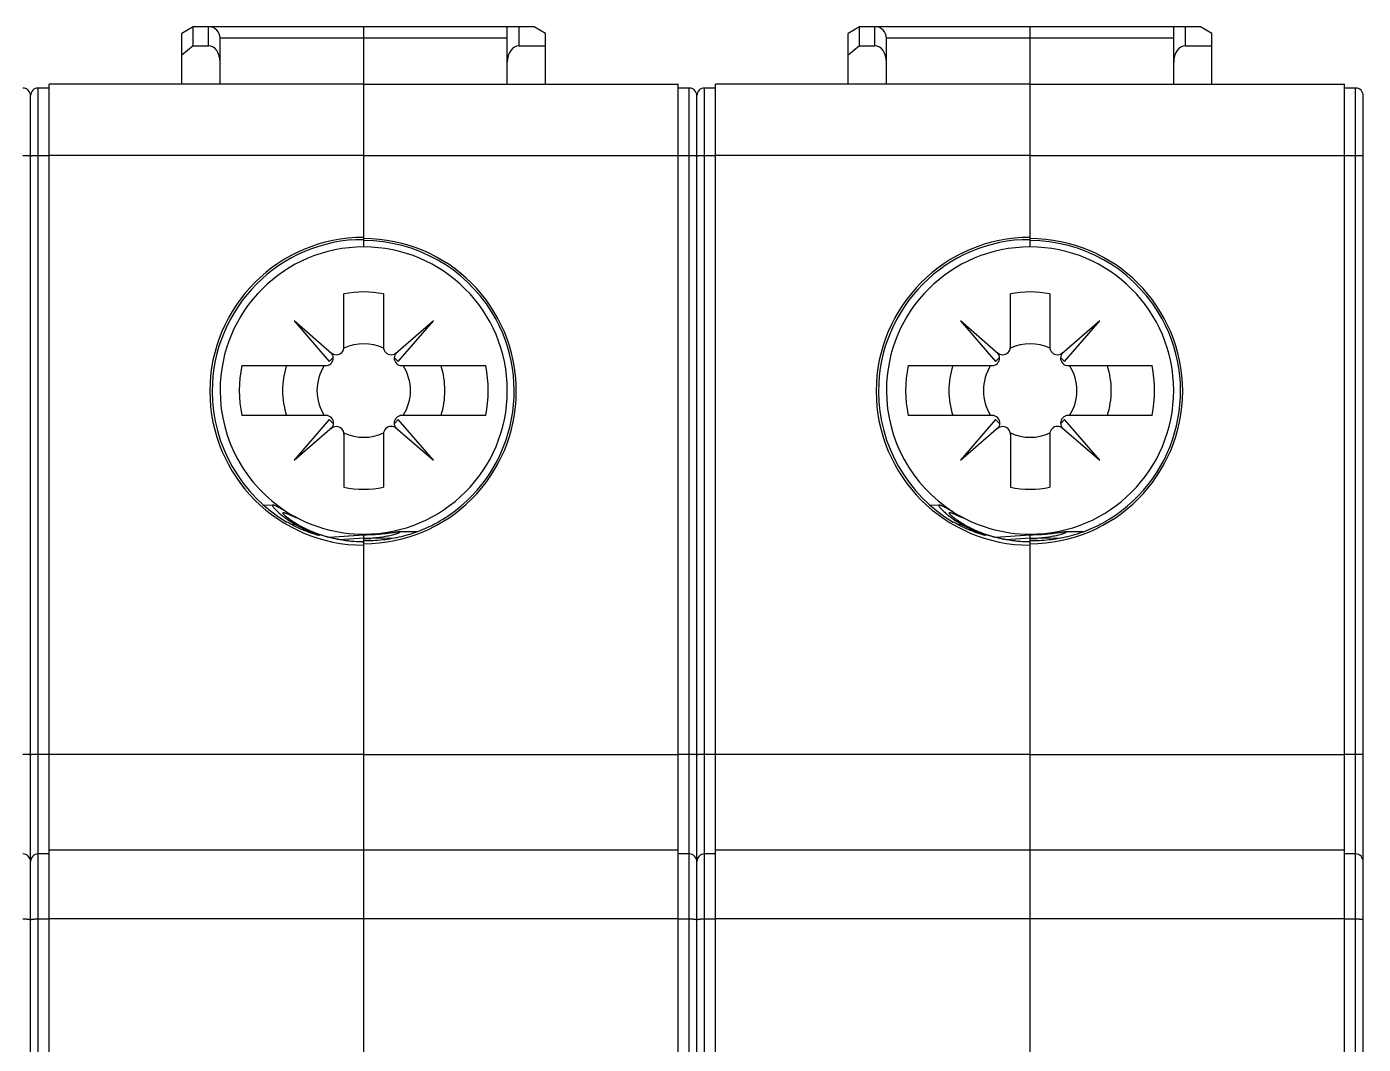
# Model space of a CAD drawing. Header units: millimetres. Extents: x 23.4 to 93.2, y 277.4 to 365.4.
# Drawn here: x 58.13 to 93.03, y 338.86 to 365.43 of the extents above; entities that cross this region are included whole.
import ezdxf

# ---------------------------------------------------------------- set-up
doc = ezdxf.new("R2010")
doc.units = ezdxf.units.MM
doc.header["$MEASUREMENT"] = 0
doc.layers.get('0').update_dxf_attribs({"lineweight": 0})
for name, color, linetype, lineweight in [('03_AXES', 7, 'Continuous', 0), ('08_DRAFTS', 7, 'Continuous', 0), ('09_ROUNDS', 7, 'Continuous', 0), ('10_CHAMFER', 7, 'Continuous', 0)]:
    doc.layers.add(name, color=color, linetype=linetype, lineweight=lineweight)

msp = doc.modelspace()

# ---------------------------------------------------------------- linework, layer by layer
at = {"color": 7, "lineweight": 25}
for p, q in [((58.43, 327.883), (58.43, 363.828)), ((58.72, 363.828), (58.43, 363.828)), ((58.72, 327.167), (58.72, 363.928)), ((66.93, 363.928), (58.72, 363.928)), ((75.83, 327.883), (75.83, 363.828)), ((76.12, 363.828), (75.83, 363.828)), ((76.12, 327.167), (76.12, 363.928)), ((84.33, 363.928), (76.12, 363.928)), ((58.23, 322.515), (58.23, 363.628)), ((75.63, 322.515), (75.63, 363.628)), ((58.72, 362.06), (58.43, 362.06)), ((66.93, 362.067), (58.72, 362.067)), ((76.12, 362.06), (75.83, 362.06)), ((84.33, 362.067), (76.12, 362.067)), ((66.1, 356.89), (65.11, 357.749)), ((65.11, 357.749), (66.029, 356.688)), ((68.751, 357.749), (67.759, 356.889)), ((67.832, 356.688), (68.751, 357.749)), ((83.5, 356.89), (82.51, 357.749)), ((82.51, 357.749), (83.429, 356.688)), ((86.151, 357.749), (85.159, 356.889)), ((85.232, 356.688), (86.151, 357.749)), ((66.029, 356.688), (66.134, 356.793)), ((67.726, 356.794), (67.832, 356.688)), ((83.429, 356.688), (83.534, 356.793)), ((85.126, 356.794), (85.232, 356.688)), ((66.029, 355.168), (65.11, 354.107)), ((65.11, 354.107), (66.116, 354.979)), ((66.141, 355.055), (66.029, 355.168)), ((67.832, 355.168), (67.726, 355.062)), ((67.759, 354.967), (68.751, 354.107)), ((68.751, 354.107), (67.832, 355.168)), ((83.429, 355.168), (82.51, 354.107)), ((82.51, 354.107), (83.516, 354.979)), ((83.541, 355.055), (83.429, 355.168)), ((85.232, 355.168), (85.126, 355.062)), ((85.159, 354.967), (86.151, 354.107)), ((86.151, 354.107), (85.232, 355.168)), ((58.72, 346.424), (58.43, 346.424)), ((66.93, 346.428), (58.72, 346.428)), ((76.12, 346.424), (75.83, 346.424)), ((84.33, 346.428), (76.12, 346.428)), ((58.72, 343.828), (58.43, 343.828)), ((66.93, 343.928), (58.72, 343.928)), ((76.12, 343.828), (75.83, 343.828)), ((84.33, 343.928), (76.12, 343.928)), ((58.72, 342.124), (58.43, 342.124)), ((66.93, 342.135), (58.72, 342.135)), ((76.12, 342.124), (75.83, 342.124)), ((84.33, 342.135), (76.12, 342.135))]:
    msp.add_line(p, q, dxfattribs=at)
for points in [[(58.43, 363.828), (58.32, 363.828), (58.23, 363.738), (58.23, 363.628)], [(75.83, 363.828), (75.72, 363.828), (75.63, 363.738), (75.63, 363.628)], [(67.445, 358.451), (67.106, 358.52), (66.755, 358.52), (66.415, 358.451)], [(84.845, 358.451), (84.506, 358.52), (84.155, 358.52), (83.815, 358.451)], [(67.963, 355.278), (68.213, 355.675), (68.213, 356.18), (67.963, 356.578)], [(68.948, 355.278), (69.084, 355.7), (69.084, 356.155), (68.948, 356.578)], [(85.363, 355.278), (85.613, 355.675), (85.613, 356.18), (85.363, 356.578)], [(86.348, 355.278), (86.484, 355.7), (86.484, 356.155), (86.348, 356.578)], [(65.71, 355.928), (65.71, 355.698), (65.776, 355.472), (65.898, 355.278)], [(83.11, 355.928), (83.11, 355.698), (83.176, 355.472), (83.298, 355.278)], [(66.415, 353.405), (66.755, 353.335), (67.106, 353.335), (67.445, 353.405)], [(83.815, 353.405), (84.155, 353.335), (84.506, 353.335), (84.845, 353.405)], [(58.43, 343.828), (58.32, 343.828), (58.23, 343.738), (58.23, 343.628)], [(75.83, 343.828), (75.72, 343.828), (75.63, 343.738), (75.63, 343.628)]]:
    msp.add_open_spline(points, degree=3, dxfattribs=at)
for points, knots in [([(58.43, 362.06), (58.417, 362.06), (58.404, 362.06), (58.391, 362.06), (58.379, 362.06), (58.366, 362.06), (58.354, 362.059), (58.342, 362.059), (58.331, 362.059), (58.319, 362.058), (58.309, 362.057), (58.299, 362.057), (58.289, 362.056), (58.281, 362.056), (58.272, 362.055), (58.264, 362.054), (58.258, 362.053), (58.252, 362.053), (58.246, 362.052), (58.244, 362.051), (58.241, 362.051), (58.239, 362.05), (58.237, 362.05), (58.236, 362.05), (58.234, 362.049), (58.233, 362.049), (58.232, 362.048), (58.231, 362.048), (58.231, 362.047), (58.23, 362.047), (58.23, 362.046)], [0, 0, 0, 0, 1, 1, 1, 2, 2, 2, 3, 3, 3, 4, 4, 4, 5, 5, 5, 6, 6, 6, 7, 7, 7, 8, 8, 8, 9, 9, 9, 10, 10, 10, 10]), ([(75.83, 362.06), (75.817, 362.06), (75.804, 362.06), (75.791, 362.06), (75.779, 362.06), (75.766, 362.06), (75.754, 362.059), (75.742, 362.059), (75.731, 362.059), (75.719, 362.058), (75.709, 362.057), (75.699, 362.057), (75.689, 362.056), (75.681, 362.056), (75.672, 362.055), (75.664, 362.054), (75.658, 362.053), (75.652, 362.053), (75.646, 362.052), (75.644, 362.051), (75.641, 362.051), (75.639, 362.05), (75.637, 362.05), (75.636, 362.05), (75.634, 362.049), (75.633, 362.049), (75.632, 362.048), (75.631, 362.048), (75.631, 362.047), (75.63, 362.047), (75.63, 362.046)], [0, 0, 0, 0, 1, 1, 1, 2, 2, 2, 3, 3, 3, 4, 4, 4, 5, 5, 5, 6, 6, 6, 7, 7, 7, 8, 8, 8, 9, 9, 9, 10, 10, 10, 10]), ([(65.935, 356.578), (66.045, 356.578), (66.135, 356.667), (66.135, 356.778), (66.135, 356.831), (66.113, 356.883), (66.075, 356.92)], [0, 0, 0, 0, 1, 1, 1, 2, 2, 2, 2]), ([(67.785, 356.921), (67.707, 356.843), (67.705, 356.717), (67.783, 356.638), (67.82, 356.599), (67.872, 356.578), (67.925, 356.578)], [0, 0, 0, 0, 1, 1, 1, 2, 2, 2, 2]), ([(83.335, 356.578), (83.445, 356.578), (83.535, 356.667), (83.535, 356.778), (83.535, 356.831), (83.513, 356.883), (83.475, 356.92)], [0, 0, 0, 0, 1, 1, 1, 2, 2, 2, 2]), ([(85.185, 356.921), (85.107, 356.843), (85.105, 356.717), (85.183, 356.638), (85.22, 356.599), (85.272, 356.578), (85.325, 356.578)], [0, 0, 0, 0, 1, 1, 1, 2, 2, 2, 2]), ([(66.079, 354.932), (66.16, 355.007), (66.164, 355.134), (66.088, 355.214), (66.051, 355.255), (65.998, 355.278), (65.942, 355.278)], [0, 0, 0, 0, 1, 1, 1, 2, 2, 2, 2]), ([(67.925, 355.278), (67.815, 355.278), (67.725, 355.188), (67.725, 355.078), (67.725, 355.024), (67.747, 354.973), (67.785, 354.935)], [0, 0, 0, 0, 1, 1, 1, 2, 2, 2, 2]), ([(83.479, 354.932), (83.56, 355.007), (83.564, 355.134), (83.488, 355.214), (83.451, 355.255), (83.398, 355.278), (83.342, 355.278)], [0, 0, 0, 0, 1, 1, 1, 2, 2, 2, 2]), ([(85.325, 355.278), (85.215, 355.278), (85.125, 355.188), (85.125, 355.078), (85.125, 355.024), (85.147, 354.973), (85.185, 354.935)], [0, 0, 0, 0, 1, 1, 1, 2, 2, 2, 2]), ([(58.43, 346.424), (58.417, 346.424), (58.404, 346.424), (58.391, 346.424), (58.379, 346.424), (58.366, 346.424), (58.354, 346.424), (58.342, 346.424), (58.331, 346.423), (58.319, 346.423), (58.309, 346.423), (58.299, 346.423), (58.289, 346.422), (58.285, 346.422), (58.28, 346.422), (58.276, 346.422), (58.272, 346.422), (58.268, 346.421), (58.264, 346.421), (58.261, 346.421), (58.257, 346.421), (58.254, 346.421), (58.251, 346.42), (58.248, 346.42), (58.246, 346.42), (58.244, 346.42), (58.241, 346.42), (58.239, 346.419), (58.237, 346.419), (58.236, 346.419), (58.234, 346.419), (58.233, 346.419), (58.233, 346.418), (58.231, 346.418), (58.231, 346.418), (58.23, 346.418), (58.23, 346.417)], [0, 0, 0, 0, 1, 1, 1, 2, 2, 2, 3, 3, 3, 4, 4, 4, 5, 5, 5, 6, 6, 6, 7, 7, 7, 8, 8, 8, 9, 9, 9, 10, 10, 10, 11, 11, 11, 12, 12, 12, 12]), ([(75.83, 346.424), (75.817, 346.424), (75.804, 346.424), (75.791, 346.424), (75.779, 346.424), (75.766, 346.424), (75.754, 346.424), (75.742, 346.424), (75.731, 346.423), (75.719, 346.423), (75.709, 346.423), (75.699, 346.423), (75.689, 346.422), (75.685, 346.422), (75.68, 346.422), (75.676, 346.422), (75.672, 346.422), (75.668, 346.421), (75.664, 346.421), (75.661, 346.421), (75.657, 346.421), (75.654, 346.421), (75.651, 346.42), (75.648, 346.42), (75.646, 346.42), (75.644, 346.42), (75.641, 346.42), (75.639, 346.419), (75.637, 346.419), (75.636, 346.419), (75.634, 346.419), (75.633, 346.419), (75.633, 346.418), (75.631, 346.418), (75.631, 346.418), (75.63, 346.418), (75.63, 346.417)], [0, 0, 0, 0, 1, 1, 1, 2, 2, 2, 3, 3, 3, 4, 4, 4, 5, 5, 5, 6, 6, 6, 7, 7, 7, 8, 8, 8, 9, 9, 9, 10, 10, 10, 11, 11, 11, 12, 12, 12, 12]), ([(58.43, 342.124), (58.405, 342.124), (58.379, 342.124), (58.354, 342.123), (58.342, 342.122), (58.331, 342.122), (58.319, 342.121), (58.309, 342.12), (58.299, 342.119), (58.289, 342.118), (58.281, 342.118), (58.272, 342.117), (58.264, 342.115), (58.258, 342.114), (58.252, 342.113), (58.246, 342.112), (58.243, 342.111), (58.241, 342.111), (58.239, 342.11), (58.237, 342.109), (58.236, 342.109), (58.234, 342.108), (58.233, 342.107), (58.232, 342.107), (58.231, 342.106), (58.231, 342.105), (58.23, 342.105), (58.23, 342.104)], [0, 0, 0, 0, 1, 1, 1, 2, 2, 2, 3, 3, 3, 4, 4, 4, 5, 5, 5, 6, 6, 6, 7, 7, 7, 8, 8, 8, 9, 9, 9, 9]), ([(75.83, 342.124), (75.805, 342.124), (75.779, 342.124), (75.754, 342.123), (75.742, 342.122), (75.731, 342.122), (75.719, 342.121), (75.709, 342.12), (75.699, 342.119), (75.689, 342.118), (75.681, 342.118), (75.672, 342.117), (75.664, 342.115), (75.658, 342.114), (75.652, 342.113), (75.646, 342.112), (75.643, 342.111), (75.641, 342.111), (75.639, 342.11), (75.637, 342.109), (75.636, 342.109), (75.634, 342.108), (75.633, 342.107), (75.632, 342.107), (75.631, 342.106), (75.631, 342.105), (75.63, 342.105), (75.63, 342.104)], [0, 0, 0, 0, 1, 1, 1, 2, 2, 2, 3, 3, 3, 4, 4, 4, 5, 5, 5, 6, 6, 6, 7, 7, 7, 8, 8, 8, 9, 9, 9, 9])]:
    msp.add_open_spline(points, degree=3, knots=knots, dxfattribs=at)
at = {"layer": '03_AXES', "color": 7, "lineweight": 25}
for p, q in [((66.93, 359.678), (66.93, 365.428)), ((71.38, 365.428), (66.93, 365.428)), ((70.68, 363.928), (70.68, 365.428)), ((70.98, 365.428), (70.98, 364.928)), ((71.68, 365.255), (71.38, 365.428)), ((84.33, 359.678), (84.33, 365.428)), ((88.78, 365.428), (84.33, 365.428)), ((88.08, 363.928), (88.08, 365.428)), ((88.38, 365.428), (88.38, 364.928)), ((89.08, 365.255), (88.78, 365.428)), ((70.68, 365.128), (66.93, 365.128)), ((71.68, 363.928), (71.68, 365.255)), ((88.08, 365.128), (84.33, 365.128)), ((89.08, 363.928), (89.08, 365.255)), ((70.98, 364.928), (71.68, 364.928)), ((88.38, 364.928), (89.08, 364.928)), ((66.93, 363.928), (75.14, 363.928)), ((75.14, 327.167), (75.14, 363.928)), ((75.43, 363.828), (75.14, 363.828)), ((75.43, 327.883), (75.43, 363.828)), ((84.33, 363.928), (92.54, 363.928)), ((92.54, 327.167), (92.54, 363.928)), ((92.83, 363.828), (92.54, 363.828)), ((92.83, 327.883), (92.83, 363.828)), ((58.23, 319.708), (58.23, 363.628)), ((75.63, 319.708), (75.63, 363.628)), ((93.03, 279.228), (93.03, 363.628)), ((66.93, 362.067), (75.14, 362.067)), ((75.43, 362.06), (75.14, 362.06)), ((84.33, 362.067), (92.54, 362.067)), ((92.83, 362.06), (92.54, 362.06)), ((66.415, 357.063), (66.415, 358.451)), ((67.445, 358.451), (67.445, 357.063)), ((83.815, 357.063), (83.815, 358.451)), ((84.845, 358.451), (84.845, 357.063)), ((63.746, 356.578), (65.935, 356.578)), ((67.925, 356.578), (70.116, 356.578)), ((81.146, 356.578), (83.335, 356.578)), ((85.325, 356.578), (87.516, 356.578)), ((65.942, 355.278), (63.746, 355.278)), ((70.116, 355.278), (67.925, 355.278)), ((83.342, 355.278), (81.146, 355.278)), ((87.516, 355.278), (85.325, 355.278)), ((66.415, 354.786), (66.415, 353.405)), ((67.445, 354.792), (67.445, 353.405)), ((83.815, 354.786), (83.815, 353.405)), ((84.845, 354.792), (84.845, 353.405)), ((66.93, 352.154), (66.026, 352.094)), ((66.93, 325.773), (66.93, 352.154)), ((68.314, 352.24), (67.858, 352.236)), ((84.33, 352.154), (83.426, 352.094)), ((84.33, 325.773), (84.33, 352.154)), ((85.714, 352.24), (85.258, 352.236)), ((66.93, 352.073), (66.307, 352.032)), ((66.93, 352.073), (67.727, 352.08)), ((67.125, 352.015), (66.93, 352.013)), ((84.33, 352.073), (83.707, 352.032)), ((84.33, 352.073), (85.127, 352.08)), ((84.525, 352.015), (84.33, 352.013)), ((66.93, 346.428), (75.14, 346.428)), ((75.43, 346.424), (75.14, 346.424)), ((84.33, 346.428), (92.54, 346.428)), ((92.83, 346.424), (92.54, 346.424)), ((75.14, 343.928), (66.93, 343.928)), ((75.43, 343.828), (75.14, 343.828)), ((92.54, 343.928), (84.33, 343.928)), ((92.83, 343.828), (92.54, 343.828)), ((75.14, 342.135), (66.93, 342.135)), ((75.43, 342.124), (75.14, 342.124)), ((92.54, 342.135), (84.33, 342.135)), ((92.83, 342.124), (92.54, 342.124))]:
    msp.add_line(p, q, dxfattribs=at)
for points in [[(70.98, 364.928), (70.815, 364.928), (70.68, 364.738), (70.68, 364.504)], [(88.38, 364.928), (88.215, 364.928), (88.08, 364.738), (88.08, 364.504)], [(58.23, 363.628), (58.23, 363.738), (58.141, 363.828), (58.03, 363.828)], [(75.63, 363.628), (75.63, 363.738), (75.541, 363.828), (75.43, 363.828)], [(93.03, 363.628), (93.03, 363.738), (92.941, 363.828), (92.83, 363.828)], [(67.445, 357.034), (67.119, 357.186), (66.742, 357.186), (66.415, 357.034)], [(84.845, 357.034), (84.519, 357.186), (84.142, 357.186), (83.815, 357.034)], [(63.746, 356.578), (63.659, 356.149), (63.659, 355.707), (63.746, 355.278)], [(64.913, 356.578), (64.777, 356.155), (64.777, 355.7), (64.913, 355.278)], [(65.898, 356.578), (65.776, 356.383), (65.71, 356.158), (65.71, 355.928)], [(70.116, 355.278), (70.204, 355.707), (70.204, 356.149), (70.116, 356.578)], [(81.146, 356.578), (81.059, 356.149), (81.059, 355.707), (81.146, 355.278)], [(82.313, 356.578), (82.177, 356.155), (82.177, 355.7), (82.313, 355.278)], [(83.298, 356.578), (83.176, 356.383), (83.11, 356.158), (83.11, 355.928)], [(87.516, 355.278), (87.604, 355.707), (87.604, 356.149), (87.516, 356.578)], [(66.415, 354.822), (66.742, 354.67), (67.119, 354.67), (67.445, 354.822)], [(83.815, 354.822), (84.142, 354.67), (84.519, 354.67), (84.845, 354.822)], [(58.23, 343.628), (58.23, 343.738), (58.141, 343.828), (58.03, 343.828)], [(75.63, 343.628), (75.63, 343.738), (75.541, 343.828), (75.43, 343.828)], [(93.03, 343.628), (93.03, 343.738), (92.941, 343.828), (92.83, 343.828)]]:
    msp.add_open_spline(points, degree=3, dxfattribs=at)
for points, knots in [([(58.23, 362.046), (58.23, 362.047), (58.23, 362.047), (58.23, 362.048), (58.229, 362.048), (58.228, 362.049), (58.227, 362.049), (58.225, 362.05), (58.223, 362.05), (58.222, 362.05), (58.22, 362.051), (58.217, 362.051), (58.215, 362.052), (58.209, 362.053), (58.203, 362.053), (58.197, 362.054), (58.189, 362.055), (58.18, 362.056), (58.172, 362.056), (58.162, 362.057), (58.152, 362.057), (58.142, 362.058), (58.13, 362.059), (58.119, 362.059), (58.107, 362.059), (58.095, 362.06), (58.082, 362.06), (58.07, 362.06), (58.057, 362.06), (58.043, 362.06), (58.03, 362.06)], [0, 0, 0, 0, 1, 1, 1, 2, 2, 2, 3, 3, 3, 4, 4, 4, 5, 5, 5, 6, 6, 6, 7, 7, 7, 8, 8, 8, 9, 9, 9, 10, 10, 10, 10]), ([(75.63, 362.046), (75.63, 362.047), (75.63, 362.047), (75.63, 362.048), (75.629, 362.048), (75.628, 362.049), (75.627, 362.049), (75.625, 362.05), (75.623, 362.05), (75.622, 362.05), (75.62, 362.051), (75.617, 362.051), (75.615, 362.052), (75.609, 362.053), (75.603, 362.053), (75.597, 362.054), (75.589, 362.055), (75.58, 362.056), (75.572, 362.056), (75.562, 362.057), (75.552, 362.057), (75.542, 362.058), (75.53, 362.059), (75.519, 362.059), (75.507, 362.059), (75.495, 362.06), (75.482, 362.06), (75.47, 362.06), (75.457, 362.06), (75.443, 362.06), (75.43, 362.06)], [0, 0, 0, 0, 1, 1, 1, 2, 2, 2, 3, 3, 3, 4, 4, 4, 5, 5, 5, 6, 6, 6, 7, 7, 7, 8, 8, 8, 9, 9, 9, 10, 10, 10, 10]), ([(93.03, 362.046), (93.03, 362.047), (93.03, 362.047), (93.03, 362.048), (93.029, 362.048), (93.028, 362.049), (93.027, 362.049), (93.025, 362.05), (93.023, 362.05), (93.022, 362.05), (93.02, 362.051), (93.017, 362.051), (93.015, 362.052), (93.009, 362.053), (93.003, 362.053), (92.997, 362.054), (92.989, 362.055), (92.98, 362.056), (92.972, 362.056), (92.962, 362.057), (92.952, 362.057), (92.942, 362.058), (92.93, 362.059), (92.919, 362.059), (92.907, 362.059), (92.895, 362.06), (92.882, 362.06), (92.87, 362.06), (92.857, 362.06), (92.843, 362.06), (92.83, 362.06)], [0, 0, 0, 0, 1, 1, 1, 2, 2, 2, 3, 3, 3, 4, 4, 4, 5, 5, 5, 6, 6, 6, 7, 7, 7, 8, 8, 8, 9, 9, 9, 10, 10, 10, 10]), ([(66.93, 359.928), (64.711, 359.928), (62.912, 358.129), (62.912, 355.91), (62.912, 353.69), (64.711, 351.891), (66.93, 351.891), (66.93, 351.891), (66.93, 351.891), (66.93, 351.891)], [0, 0, 0, 0, 1, 1, 1, 2, 2, 2, 3, 3, 3, 3]), ([(66.93, 351.928), (69.131, 351.928), (70.915, 353.712), (70.915, 355.912), (70.915, 358.112), (69.131, 359.896), (66.93, 359.896), (66.93, 359.896), (66.93, 359.896), (66.93, 359.896)], [0, 0, 0, 0, 1, 1, 1, 2, 2, 2, 3, 3, 3, 3]), ([(68.992, 352.566), (70.84, 353.706), (71.414, 356.128), (70.274, 357.976), (69.559, 359.136), (68.294, 359.843), (66.93, 359.843)], [0, 0, 0, 0, 1, 1, 1, 2, 2, 2, 2]), ([(84.33, 359.928), (82.111, 359.928), (80.312, 358.129), (80.312, 355.91), (80.312, 353.69), (82.111, 351.891), (84.33, 351.891), (84.33, 351.891), (84.33, 351.891), (84.33, 351.891)], [0, 0, 0, 0, 1, 1, 1, 2, 2, 2, 3, 3, 3, 3]), ([(84.33, 351.928), (86.531, 351.928), (88.315, 353.712), (88.315, 355.912), (88.315, 358.112), (86.531, 359.896), (84.33, 359.896), (84.33, 359.896), (84.33, 359.896), (84.33, 359.896)], [0, 0, 0, 0, 1, 1, 1, 2, 2, 2, 3, 3, 3, 3]), ([(86.392, 352.566), (88.24, 353.706), (88.814, 356.128), (87.674, 357.976), (86.959, 359.136), (85.694, 359.843), (84.33, 359.843)], [0, 0, 0, 0, 1, 1, 1, 2, 2, 2, 2]), ([(66.93, 352.178), (69.002, 352.178), (70.68, 353.857), (70.68, 355.928), (70.68, 357.999), (69.002, 359.678), (66.93, 359.678)], [0, 0, 0, 0, 1, 1, 1, 2, 2, 2, 2]), ([(84.33, 352.178), (86.402, 352.178), (88.08, 353.857), (88.08, 355.928), (88.08, 357.999), (86.402, 359.678), (84.33, 359.678)], [0, 0, 0, 0, 1, 1, 1, 2, 2, 2, 2]), ([(66.075, 356.92), (66.154, 356.843), (66.28, 356.844), (66.358, 356.922), (66.395, 356.96), (66.415, 357.01), (66.415, 357.063)], [0, 0, 0, 0, 1, 1, 1, 2, 2, 2, 2]), ([(67.445, 357.063), (67.445, 356.953), (67.535, 356.863), (67.645, 356.863), (67.698, 356.863), (67.748, 356.884), (67.785, 356.921)], [0, 0, 0, 0, 1, 1, 1, 2, 2, 2, 2]), ([(83.475, 356.92), (83.554, 356.843), (83.68, 356.844), (83.758, 356.922), (83.795, 356.96), (83.815, 357.01), (83.815, 357.063)], [0, 0, 0, 0, 1, 1, 1, 2, 2, 2, 2]), ([(84.845, 357.063), (84.845, 356.953), (84.935, 356.863), (85.045, 356.863), (85.098, 356.863), (85.148, 356.884), (85.185, 356.921)], [0, 0, 0, 0, 1, 1, 1, 2, 2, 2, 2]), ([(66.415, 354.786), (66.415, 354.896), (66.326, 354.986), (66.215, 354.986), (66.165, 354.986), (66.116, 354.966), (66.079, 354.932)], [0, 0, 0, 0, 1, 1, 1, 2, 2, 2, 2]), ([(67.785, 354.935), (67.707, 355.012), (67.58, 355.011), (67.503, 354.932), (67.466, 354.895), (67.445, 354.844), (67.445, 354.792)], [0, 0, 0, 0, 1, 1, 1, 2, 2, 2, 2]), ([(83.815, 354.786), (83.815, 354.896), (83.726, 354.986), (83.615, 354.986), (83.565, 354.986), (83.516, 354.966), (83.479, 354.932)], [0, 0, 0, 0, 1, 1, 1, 2, 2, 2, 2]), ([(85.185, 354.935), (85.107, 355.012), (84.98, 355.011), (84.903, 354.932), (84.866, 354.895), (84.845, 354.844), (84.845, 354.792)], [0, 0, 0, 0, 1, 1, 1, 2, 2, 2, 2]), ([(67.051, 352.013), (67.134, 352.014), (67.217, 352.018), (67.299, 352.024), (67.382, 352.03), (67.465, 352.039), (67.548, 352.051), (67.714, 352.074), (67.879, 352.108), (68.041, 352.153), (68.207, 352.199), (68.369, 352.256), (68.526, 352.324), (68.687, 352.393), (68.843, 352.474), (68.992, 352.566)], [0, 0, 0, 0, 1, 1, 1, 2, 2, 2, 3, 3, 3, 4, 4, 4, 5, 5, 5, 5]), ([(84.451, 352.013), (84.534, 352.014), (84.617, 352.018), (84.699, 352.024), (84.782, 352.03), (84.865, 352.039), (84.948, 352.051), (85.114, 352.074), (85.279, 352.108), (85.441, 352.153), (85.607, 352.199), (85.769, 352.256), (85.926, 352.324), (86.087, 352.393), (86.243, 352.474), (86.392, 352.566)], [0, 0, 0, 0, 1, 1, 1, 2, 2, 2, 3, 3, 3, 4, 4, 4, 5, 5, 5, 5]), ([(67.858, 352.236), (67.851, 352.236), (67.843, 352.235), (67.836, 352.235), (67.826, 352.234), (67.816, 352.233), (67.806, 352.231), (67.794, 352.23), (67.782, 352.228), (67.769, 352.227), (67.755, 352.224), (67.74, 352.222), (67.725, 352.22), (67.691, 352.215), (67.656, 352.21), (67.621, 352.206), (67.581, 352.2), (67.541, 352.195), (67.5, 352.19), (67.456, 352.185), (67.411, 352.18), (67.367, 352.176), (67.32, 352.171), (67.273, 352.167), (67.225, 352.164), (67.127, 352.158), (67.029, 352.155), (66.93, 352.154)], [0, 0, 0, 0, 1, 1, 1, 2, 2, 2, 3, 3, 3, 4, 4, 4, 5, 5, 5, 6, 6, 6, 7, 7, 7, 8, 8, 8, 9, 9, 9, 9]), ([(66.93, 352.073), (66.992, 352.073), (67.053, 352.075), (67.114, 352.078), (67.173, 352.081), (67.233, 352.086), (67.293, 352.093), (67.349, 352.099), (67.406, 352.107), (67.462, 352.116), (67.489, 352.121), (67.515, 352.126), (67.541, 352.131), (67.566, 352.136), (67.591, 352.141), (67.616, 352.146), (67.638, 352.151), (67.661, 352.157), (67.683, 352.163), (67.703, 352.168), (67.723, 352.173), (67.743, 352.179), (67.752, 352.182), (67.761, 352.184), (67.77, 352.187), (67.778, 352.189), (67.785, 352.192), (67.793, 352.195), (67.801, 352.197), (67.808, 352.199), (67.815, 352.202), (67.821, 352.204), (67.827, 352.206), (67.833, 352.209), (67.838, 352.211), (67.843, 352.213), (67.848, 352.215), (67.852, 352.217), (67.856, 352.218), (67.86, 352.22), (67.863, 352.222), (67.866, 352.223), (67.868, 352.225), (67.869, 352.226), (67.87, 352.227), (67.871, 352.227), (67.872, 352.228), (67.873, 352.228), (67.873, 352.229), (67.874, 352.23), (67.875, 352.231), (67.875, 352.232), (67.875, 352.233), (67.874, 352.233), (67.874, 352.233), (67.874, 352.234), (67.873, 352.234), (67.873, 352.234), (67.872, 352.235), (67.871, 352.235), (67.87, 352.235), (67.869, 352.235), (67.868, 352.235), (67.867, 352.236), (67.864, 352.236), (67.861, 352.236), (67.858, 352.236)], [0, 0, 0, 0, 1, 1, 1, 2, 2, 2, 3, 3, 3, 4, 4, 4, 5, 5, 5, 6, 6, 6, 7, 7, 7, 8, 8, 8, 9, 9, 9, 10, 10, 10, 11, 11, 11, 12, 12, 12, 13, 13, 13, 14, 14, 14, 15, 15, 15, 16, 16, 16, 17, 17, 17, 18, 18, 18, 19, 19, 19, 20, 20, 20, 21, 21, 21, 22, 22, 22, 22]), ([(85.258, 352.236), (85.251, 352.236), (85.243, 352.235), (85.236, 352.235), (85.226, 352.234), (85.216, 352.233), (85.206, 352.231), (85.194, 352.23), (85.182, 352.228), (85.169, 352.227), (85.155, 352.224), (85.14, 352.222), (85.125, 352.22), (85.091, 352.215), (85.056, 352.21), (85.021, 352.206), (84.981, 352.2), (84.941, 352.195), (84.9, 352.19), (84.856, 352.185), (84.811, 352.18), (84.767, 352.176), (84.72, 352.171), (84.673, 352.167), (84.625, 352.164), (84.527, 352.158), (84.429, 352.155), (84.33, 352.154)], [0, 0, 0, 0, 1, 1, 1, 2, 2, 2, 3, 3, 3, 4, 4, 4, 5, 5, 5, 6, 6, 6, 7, 7, 7, 8, 8, 8, 9, 9, 9, 9]), ([(84.33, 352.073), (84.392, 352.073), (84.453, 352.075), (84.514, 352.078), (84.573, 352.081), (84.633, 352.086), (84.693, 352.093), (84.749, 352.099), (84.806, 352.107), (84.862, 352.116), (84.889, 352.121), (84.915, 352.126), (84.941, 352.131), (84.966, 352.136), (84.991, 352.141), (85.016, 352.146), (85.038, 352.151), (85.061, 352.157), (85.083, 352.163), (85.103, 352.168), (85.123, 352.173), (85.143, 352.179), (85.152, 352.182), (85.161, 352.184), (85.17, 352.187), (85.178, 352.189), (85.185, 352.192), (85.193, 352.195), (85.201, 352.197), (85.208, 352.199), (85.215, 352.202), (85.221, 352.204), (85.227, 352.206), (85.233, 352.209), (85.238, 352.211), (85.243, 352.213), (85.248, 352.215), (85.252, 352.217), (85.256, 352.218), (85.26, 352.22), (85.263, 352.222), (85.266, 352.223), (85.268, 352.225), (85.269, 352.226), (85.27, 352.227), (85.271, 352.227), (85.272, 352.228), (85.273, 352.228), (85.273, 352.229), (85.274, 352.23), (85.275, 352.231), (85.275, 352.232), (85.275, 352.233), (85.274, 352.233), (85.274, 352.233), (85.274, 352.234), (85.273, 352.234), (85.273, 352.234), (85.272, 352.235), (85.271, 352.235), (85.27, 352.235), (85.269, 352.235), (85.268, 352.235), (85.267, 352.236), (85.264, 352.236), (85.261, 352.236), (85.258, 352.236)], [0, 0, 0, 0, 1, 1, 1, 2, 2, 2, 3, 3, 3, 4, 4, 4, 5, 5, 5, 6, 6, 6, 7, 7, 7, 8, 8, 8, 9, 9, 9, 10, 10, 10, 11, 11, 11, 12, 12, 12, 13, 13, 13, 14, 14, 14, 15, 15, 15, 16, 16, 16, 17, 17, 17, 18, 18, 18, 19, 19, 19, 20, 20, 20, 21, 21, 21, 22, 22, 22, 22]), ([(66.93, 352.013), (66.951, 352.014), (66.972, 352.014), (66.993, 352.013), (67.012, 352.013), (67.032, 352.013), (67.051, 352.013)], [0, 0, 0, 0, 1, 1, 1, 2, 2, 2, 2]), ([(84.33, 352.013), (84.351, 352.014), (84.372, 352.014), (84.393, 352.013), (84.412, 352.013), (84.432, 352.013), (84.451, 352.013)], [0, 0, 0, 0, 1, 1, 1, 2, 2, 2, 2]), ([(58.23, 346.417), (58.23, 346.418), (58.23, 346.418), (58.23, 346.418), (58.228, 346.418), (58.228, 346.419), (58.227, 346.419), (58.225, 346.419), (58.224, 346.419), (58.222, 346.419), (58.22, 346.42), (58.217, 346.42), (58.215, 346.42), (58.212, 346.42), (58.21, 346.42), (58.207, 346.421), (58.204, 346.421), (58.2, 346.421), (58.197, 346.421), (58.193, 346.421), (58.189, 346.422), (58.185, 346.422), (58.181, 346.422), (58.176, 346.422), (58.172, 346.422), (58.162, 346.423), (58.152, 346.423), (58.142, 346.423), (58.13, 346.423), (58.119, 346.424), (58.107, 346.424), (58.095, 346.424), (58.082, 346.424), (58.07, 346.424), (58.057, 346.424), (58.043, 346.424), (58.03, 346.424)], [0, 0, 0, 0, 1, 1, 1, 2, 2, 2, 3, 3, 3, 4, 4, 4, 5, 5, 5, 6, 6, 6, 7, 7, 7, 8, 8, 8, 9, 9, 9, 10, 10, 10, 11, 11, 11, 12, 12, 12, 12]), ([(75.63, 346.417), (75.63, 346.418), (75.63, 346.418), (75.63, 346.418), (75.628, 346.418), (75.628, 346.419), (75.627, 346.419), (75.625, 346.419), (75.624, 346.419), (75.622, 346.419), (75.62, 346.42), (75.617, 346.42), (75.615, 346.42), (75.612, 346.42), (75.61, 346.42), (75.607, 346.421), (75.604, 346.421), (75.6, 346.421), (75.597, 346.421), (75.593, 346.421), (75.589, 346.422), (75.585, 346.422), (75.581, 346.422), (75.576, 346.422), (75.572, 346.422), (75.562, 346.423), (75.552, 346.423), (75.542, 346.423), (75.53, 346.423), (75.519, 346.424), (75.507, 346.424), (75.495, 346.424), (75.482, 346.424), (75.47, 346.424), (75.457, 346.424), (75.443, 346.424), (75.43, 346.424)], [0, 0, 0, 0, 1, 1, 1, 2, 2, 2, 3, 3, 3, 4, 4, 4, 5, 5, 5, 6, 6, 6, 7, 7, 7, 8, 8, 8, 9, 9, 9, 10, 10, 10, 11, 11, 11, 12, 12, 12, 12]), ([(93.03, 346.417), (93.03, 346.418), (93.03, 346.418), (93.03, 346.418), (93.028, 346.418), (93.028, 346.419), (93.027, 346.419), (93.025, 346.419), (93.024, 346.419), (93.022, 346.419), (93.02, 346.42), (93.017, 346.42), (93.015, 346.42), (93.012, 346.42), (93.01, 346.42), (93.007, 346.421), (93.004, 346.421), (93, 346.421), (92.997, 346.421), (92.993, 346.421), (92.989, 346.422), (92.985, 346.422), (92.981, 346.422), (92.976, 346.422), (92.972, 346.422), (92.962, 346.423), (92.952, 346.423), (92.942, 346.423), (92.93, 346.423), (92.919, 346.424), (92.907, 346.424), (92.895, 346.424), (92.882, 346.424), (92.87, 346.424), (92.857, 346.424), (92.843, 346.424), (92.83, 346.424)], [0, 0, 0, 0, 1, 1, 1, 2, 2, 2, 3, 3, 3, 4, 4, 4, 5, 5, 5, 6, 6, 6, 7, 7, 7, 8, 8, 8, 9, 9, 9, 10, 10, 10, 11, 11, 11, 12, 12, 12, 12]), ([(58.23, 342.104), (58.23, 342.105), (58.23, 342.105), (58.23, 342.106), (58.229, 342.107), (58.228, 342.107), (58.227, 342.108), (58.225, 342.109), (58.224, 342.109), (58.222, 342.11), (58.22, 342.111), (58.217, 342.111), (58.215, 342.112), (58.209, 342.113), (58.203, 342.114), (58.197, 342.115), (58.189, 342.117), (58.18, 342.118), (58.172, 342.118), (58.162, 342.119), (58.152, 342.12), (58.142, 342.121), (58.13, 342.122), (58.119, 342.122), (58.107, 342.123), (58.082, 342.124), (58.056, 342.124), (58.03, 342.124)], [0, 0, 0, 0, 1, 1, 1, 2, 2, 2, 3, 3, 3, 4, 4, 4, 5, 5, 5, 6, 6, 6, 7, 7, 7, 8, 8, 8, 9, 9, 9, 9]), ([(75.63, 342.104), (75.63, 342.105), (75.63, 342.105), (75.63, 342.106), (75.629, 342.107), (75.628, 342.107), (75.627, 342.108), (75.625, 342.109), (75.624, 342.109), (75.622, 342.11), (75.62, 342.111), (75.617, 342.111), (75.615, 342.112), (75.609, 342.113), (75.603, 342.114), (75.597, 342.115), (75.589, 342.117), (75.58, 342.118), (75.572, 342.118), (75.562, 342.119), (75.552, 342.12), (75.542, 342.121), (75.53, 342.122), (75.519, 342.122), (75.507, 342.123), (75.482, 342.124), (75.456, 342.124), (75.43, 342.124)], [0, 0, 0, 0, 1, 1, 1, 2, 2, 2, 3, 3, 3, 4, 4, 4, 5, 5, 5, 6, 6, 6, 7, 7, 7, 8, 8, 8, 9, 9, 9, 9]), ([(93.03, 342.104), (93.03, 342.105), (93.03, 342.105), (93.03, 342.106), (93.029, 342.107), (93.028, 342.107), (93.027, 342.108), (93.025, 342.109), (93.024, 342.109), (93.022, 342.11), (93.02, 342.111), (93.017, 342.111), (93.015, 342.112), (93.009, 342.113), (93.003, 342.114), (92.997, 342.115), (92.989, 342.117), (92.98, 342.118), (92.972, 342.118), (92.962, 342.119), (92.952, 342.12), (92.942, 342.121), (92.93, 342.122), (92.919, 342.122), (92.907, 342.123), (92.882, 342.124), (92.856, 342.124), (92.83, 342.124)], [0, 0, 0, 0, 1, 1, 1, 2, 2, 2, 3, 3, 3, 4, 4, 4, 5, 5, 5, 6, 6, 6, 7, 7, 7, 8, 8, 8, 9, 9, 9, 9])]:
    msp.add_open_spline(points, degree=3, knots=knots, dxfattribs=at)
at = {"layer": '08_DRAFTS', "color": 7, "lineweight": 25}
for p, q in [((64.316, 352.941), (64.563, 352.936)), ((81.716, 352.941), (81.963, 352.936))]:
    msp.add_line(p, q, dxfattribs=at)
for points, knots in [([(66.93, 359.678), (64.859, 359.678), (63.18, 357.999), (63.18, 355.928), (63.18, 354.646), (63.835, 353.453), (64.916, 352.765)], [0, 0, 0, 0, 1, 1, 1, 2, 2, 2, 2]), ([(84.33, 359.678), (82.259, 359.678), (80.58, 357.999), (80.58, 355.928), (80.58, 354.646), (81.235, 353.453), (82.316, 352.765)], [0, 0, 0, 0, 1, 1, 1, 2, 2, 2, 2]), ([(64.563, 352.936), (64.561, 352.936), (64.559, 352.936), (64.557, 352.936), (64.556, 352.936), (64.554, 352.935), (64.553, 352.934), (64.552, 352.933), (64.551, 352.932), (64.55, 352.931), (64.55, 352.93), (64.549, 352.929), (64.549, 352.927), (64.549, 352.925), (64.549, 352.924), (64.55, 352.922), (64.55, 352.92), (64.551, 352.917), (64.552, 352.915), (64.553, 352.913), (64.554, 352.91), (64.555, 352.907), (64.557, 352.904), (64.559, 352.901), (64.56, 352.899), (64.565, 352.891), (64.57, 352.884), (64.575, 352.877), (64.582, 352.868), (64.589, 352.86), (64.597, 352.851), (64.606, 352.841), (64.615, 352.831), (64.625, 352.821), (64.636, 352.809), (64.647, 352.798), (64.659, 352.787), (64.672, 352.774), (64.686, 352.762), (64.7, 352.749), (64.715, 352.735), (64.731, 352.722), (64.747, 352.708), (64.784, 352.678), (64.822, 352.648), (64.86, 352.619), (64.905, 352.586), (64.951, 352.554), (64.998, 352.524), (65.051, 352.49), (65.104, 352.457), (65.159, 352.426)], [0, 0, 0, 0, 1, 1, 1, 2, 2, 2, 3, 3, 3, 4, 4, 4, 5, 5, 5, 6, 6, 6, 7, 7, 7, 8, 8, 8, 9, 9, 9, 10, 10, 10, 11, 11, 11, 12, 12, 12, 13, 13, 13, 14, 14, 14, 15, 15, 15, 16, 16, 16, 17, 17, 17, 17]), ([(64.916, 352.765), (64.872, 352.788), (64.828, 352.811), (64.784, 352.835), (64.766, 352.845), (64.747, 352.855), (64.729, 352.864), (64.713, 352.873), (64.697, 352.881), (64.681, 352.889), (64.667, 352.896), (64.654, 352.903), (64.64, 352.909), (64.629, 352.915), (64.618, 352.92), (64.607, 352.924), (64.599, 352.928), (64.59, 352.931), (64.581, 352.933), (64.575, 352.935), (64.569, 352.936), (64.563, 352.936)], [0, 0, 0, 0, 1, 1, 1, 2, 2, 2, 3, 3, 3, 4, 4, 4, 5, 5, 5, 6, 6, 6, 7, 7, 7, 7]), ([(81.963, 352.936), (81.961, 352.936), (81.959, 352.936), (81.957, 352.936), (81.956, 352.936), (81.954, 352.935), (81.953, 352.934), (81.952, 352.933), (81.951, 352.932), (81.95, 352.931), (81.95, 352.93), (81.949, 352.929), (81.949, 352.927), (81.949, 352.925), (81.949, 352.924), (81.95, 352.922), (81.95, 352.92), (81.951, 352.917), (81.952, 352.915), (81.953, 352.913), (81.954, 352.91), (81.955, 352.907), (81.957, 352.904), (81.959, 352.901), (81.96, 352.899), (81.965, 352.891), (81.97, 352.884), (81.975, 352.877), (81.982, 352.868), (81.989, 352.86), (81.997, 352.851), (82.006, 352.841), (82.015, 352.831), (82.025, 352.821), (82.036, 352.809), (82.047, 352.798), (82.059, 352.787), (82.072, 352.774), (82.086, 352.762), (82.1, 352.749), (82.115, 352.735), (82.131, 352.722), (82.147, 352.708), (82.184, 352.678), (82.222, 352.648), (82.26, 352.619), (82.305, 352.586), (82.351, 352.554), (82.398, 352.524), (82.451, 352.49), (82.504, 352.457), (82.559, 352.426)], [0, 0, 0, 0, 1, 1, 1, 2, 2, 2, 3, 3, 3, 4, 4, 4, 5, 5, 5, 6, 6, 6, 7, 7, 7, 8, 8, 8, 9, 9, 9, 10, 10, 10, 11, 11, 11, 12, 12, 12, 13, 13, 13, 14, 14, 14, 15, 15, 15, 16, 16, 16, 17, 17, 17, 17]), ([(82.316, 352.765), (82.272, 352.788), (82.228, 352.811), (82.184, 352.835), (82.166, 352.845), (82.147, 352.855), (82.129, 352.864), (82.113, 352.873), (82.097, 352.881), (82.081, 352.889), (82.067, 352.896), (82.054, 352.903), (82.04, 352.909), (82.029, 352.915), (82.018, 352.92), (82.007, 352.924), (81.999, 352.928), (81.99, 352.931), (81.981, 352.933), (81.975, 352.935), (81.969, 352.936), (81.963, 352.936)], [0, 0, 0, 0, 1, 1, 1, 2, 2, 2, 3, 3, 3, 4, 4, 4, 5, 5, 5, 6, 6, 6, 7, 7, 7, 7])]:
    msp.add_open_spline(points, degree=3, knots=knots, dxfattribs=at)
at = {"layer": '09_ROUNDS', "color": 7, "lineweight": 25}
for p, q in [((66.93, 365.428), (62.48, 365.428)), ((62.88, 364.928), (62.88, 365.428)), ((84.33, 365.428), (79.88, 365.428)), ((80.28, 364.928), (80.28, 365.428)), ((63.18, 363.928), (63.18, 365.128)), ((66.93, 365.128), (63.18, 365.128)), ((80.58, 363.928), (80.58, 365.128)), ((84.33, 365.128), (80.58, 365.128)), ((62.48, 364.928), (62.88, 364.928)), ((79.88, 364.928), (80.28, 364.928)), ((66.93, 359.86), (66.582, 359.854)), ((84.33, 359.86), (83.982, 359.854)), ((64.905, 352.641), (64.904, 352.642)), ((64.909, 352.638), (64.905, 352.641)), ((64.915, 352.632), (64.909, 352.638)), ((64.923, 352.624), (64.915, 352.632)), ((64.933, 352.615), (64.923, 352.624)), ((64.946, 352.604), (64.933, 352.615)), ((64.961, 352.592), (64.946, 352.604)), ((64.979, 352.578), (64.961, 352.592)), ((64.999, 352.563), (64.979, 352.578)), ((65.021, 352.547), (64.999, 352.563)), ((65.046, 352.529), (65.021, 352.547)), ((65.074, 352.51), (65.046, 352.529)), ((65.105, 352.49), (65.074, 352.51)), ((82.305, 352.641), (82.304, 352.642)), ((82.309, 352.638), (82.305, 352.641)), ((82.315, 352.632), (82.309, 352.638)), ((82.323, 352.624), (82.315, 352.632)), ((82.333, 352.615), (82.323, 352.624)), ((82.346, 352.604), (82.333, 352.615)), ((82.361, 352.592), (82.346, 352.604)), ((82.379, 352.578), (82.361, 352.592)), ((82.399, 352.563), (82.379, 352.578)), ((82.421, 352.547), (82.399, 352.563)), ((82.446, 352.529), (82.421, 352.547)), ((82.474, 352.51), (82.446, 352.529)), ((82.505, 352.49), (82.474, 352.51)), ((65.138, 352.469), (65.105, 352.49)), ((65.174, 352.446), (65.138, 352.469)), ((65.213, 352.423), (65.174, 352.446)), ((65.255, 352.4), (65.213, 352.423)), ((65.3, 352.375), (65.255, 352.4)), ((65.348, 352.35), (65.3, 352.375)), ((65.398, 352.325), (65.348, 352.35)), ((65.452, 352.3), (65.398, 352.325)), ((65.508, 352.274), (65.452, 352.3)), ((65.568, 352.248), (65.508, 352.274)), ((65.63, 352.223), (65.568, 352.248)), ((65.641, 352.198), (65.572, 352.201)), ((65.695, 352.198), (65.63, 352.223)), ((65.764, 352.173), (65.695, 352.198)), ((65.836, 352.149), (65.764, 352.173)), ((65.91, 352.126), (65.836, 352.149)), ((66.93, 352.178), (66.93, 352.154)), ((82.538, 352.469), (82.505, 352.49)), ((82.574, 352.446), (82.538, 352.469)), ((82.613, 352.423), (82.574, 352.446)), ((82.655, 352.4), (82.613, 352.423)), ((82.7, 352.375), (82.655, 352.4)), ((82.748, 352.35), (82.7, 352.375)), ((82.798, 352.325), (82.748, 352.35)), ((82.852, 352.3), (82.798, 352.325)), ((82.908, 352.274), (82.852, 352.3)), ((82.968, 352.248), (82.908, 352.274)), ((83.03, 352.223), (82.968, 352.248)), ((83.041, 352.198), (82.972, 352.201)), ((83.095, 352.198), (83.03, 352.223)), ((83.164, 352.173), (83.095, 352.198)), ((83.236, 352.149), (83.164, 352.173)), ((83.31, 352.126), (83.236, 352.149)), ((84.33, 352.178), (84.33, 352.154)), ((65.988, 352.104), (65.91, 352.126)), ((66.07, 352.082), (65.988, 352.104)), ((66.154, 352.062), (66.07, 352.082)), ((66.242, 352.044), (66.154, 352.062)), ((66.334, 352.027), (66.242, 352.044)), ((66.428, 352.012), (66.334, 352.027)), ((66.526, 352), (66.428, 352.012)), ((66.628, 351.989), (66.526, 352)), ((66.733, 351.981), (66.628, 351.989)), ((66.841, 351.976), (66.733, 351.981)), ((66.93, 351.975), (66.841, 351.976)), ((83.388, 352.104), (83.31, 352.126)), ((83.47, 352.082), (83.388, 352.104)), ((83.554, 352.062), (83.47, 352.082)), ((83.642, 352.044), (83.554, 352.062)), ((83.734, 352.027), (83.642, 352.044)), ((83.828, 352.012), (83.734, 352.027)), ((83.926, 352), (83.828, 352.012)), ((84.028, 351.989), (83.926, 352)), ((84.133, 351.981), (84.028, 351.989)), ((84.241, 351.976), (84.133, 351.981)), ((84.33, 351.975), (84.241, 351.976))]:
    msp.add_line(p, q, dxfattribs=at)
for points in [[(63.18, 365.128), (63.18, 365.293), (63.046, 365.428), (62.88, 365.428)], [(80.58, 365.128), (80.58, 365.293), (80.446, 365.428), (80.28, 365.428)], [(63.18, 364.504), (63.18, 364.738), (63.046, 364.928), (62.88, 364.928)], [(80.58, 364.504), (80.58, 364.738), (80.446, 364.928), (80.28, 364.928)], [(64.916, 352.765), (65.518, 352.381), (66.217, 352.178), (66.93, 352.178)], [(82.316, 352.765), (82.918, 352.381), (83.617, 352.178), (84.33, 352.178)], [(65.159, 352.426), (65.314, 352.338), (65.475, 352.262), (65.641, 352.198)], [(65.68, 352.203), (65.711, 352.191), (65.743, 352.18), (65.775, 352.169)], [(82.559, 352.426), (82.714, 352.338), (82.875, 352.262), (83.041, 352.198)], [(83.08, 352.203), (83.111, 352.191), (83.143, 352.18), (83.175, 352.169)], [(66.895, 351.975), (66.907, 351.974), (66.919, 351.974), (66.93, 351.974)], [(84.295, 351.975), (84.307, 351.974), (84.319, 351.974), (84.33, 351.974)]]:
    msp.add_open_spline(points, degree=3, dxfattribs=at)
for points, knots in [([(66.93, 359.872), (64.742, 359.869), (62.971, 358.093), (62.973, 355.905), (62.975, 354.503), (63.718, 353.206), (64.926, 352.495)], [0, 0, 0, 0, 1, 1, 1, 2, 2, 2, 2]), ([(84.33, 359.872), (82.142, 359.869), (80.371, 358.093), (80.373, 355.905), (80.375, 354.503), (81.118, 353.206), (82.326, 352.495)], [0, 0, 0, 0, 1, 1, 1, 2, 2, 2, 2]), ([(64.9, 352.638), (64.891, 352.646), (64.883, 352.653), (64.875, 352.661), (64.868, 352.667), (64.861, 352.674), (64.855, 352.681), (64.85, 352.686), (64.844, 352.692), (64.839, 352.698), (64.836, 352.703), (64.832, 352.708), (64.829, 352.713), (64.826, 352.716), (64.824, 352.72), (64.822, 352.724), (64.822, 352.726), (64.821, 352.727), (64.821, 352.729), (64.821, 352.73), (64.821, 352.731), (64.821, 352.733), (64.821, 352.734), (64.821, 352.735), (64.822, 352.736), (64.822, 352.737), (64.823, 352.738), (64.824, 352.738), (64.825, 352.739), (64.826, 352.739), (64.827, 352.74), (64.829, 352.74), (64.83, 352.741), (64.832, 352.741)], [0, 0, 0, 0, 1, 1, 1, 2, 2, 2, 3, 3, 3, 4, 4, 4, 5, 5, 5, 6, 6, 6, 7, 7, 7, 8, 8, 8, 9, 9, 9, 10, 10, 10, 11, 11, 11, 11]), ([(64.832, 352.741), (64.834, 352.741), (64.837, 352.741), (64.84, 352.741), (64.844, 352.74), (64.847, 352.74), (64.851, 352.739), (64.86, 352.737), (64.869, 352.735), (64.879, 352.732), (64.891, 352.727), (64.903, 352.723), (64.916, 352.718), (64.931, 352.712), (64.946, 352.706), (64.962, 352.7), (64.98, 352.692), (64.998, 352.684), (65.016, 352.677), (65.038, 352.668), (65.059, 352.658), (65.08, 352.649), (65.13, 352.628), (65.18, 352.606), (65.23, 352.585)], [0, 0, 0, 0, 1, 1, 1, 2, 2, 2, 3, 3, 3, 4, 4, 4, 5, 5, 5, 6, 6, 6, 7, 7, 7, 8, 8, 8, 8]), ([(65.68, 352.203), (65.591, 352.236), (65.504, 352.273), (65.419, 352.314), (65.343, 352.35), (65.269, 352.389), (65.197, 352.431), (65.137, 352.467), (65.078, 352.504), (65.022, 352.544), (64.999, 352.56), (64.976, 352.577), (64.954, 352.594), (64.935, 352.608), (64.917, 352.623), (64.9, 352.638)], [0, 0, 0, 0, 1, 1, 1, 2, 2, 2, 3, 3, 3, 4, 4, 4, 5, 5, 5, 5]), ([(65.768, 352.146), (65.766, 352.146), (65.765, 352.146), (65.763, 352.146), (65.761, 352.147), (65.758, 352.147), (65.756, 352.147), (65.75, 352.149), (65.744, 352.15), (65.738, 352.152), (65.73, 352.153), (65.723, 352.155), (65.716, 352.157), (65.708, 352.159), (65.7, 352.161), (65.692, 352.164), (65.683, 352.166), (65.675, 352.168), (65.667, 352.171), (65.658, 352.173), (65.65, 352.176), (65.641, 352.178), (65.623, 352.184), (65.605, 352.19), (65.588, 352.195), (65.569, 352.201), (65.551, 352.207), (65.533, 352.214), (65.515, 352.22), (65.496, 352.227), (65.478, 352.234), (65.46, 352.24), (65.441, 352.247), (65.423, 352.255), (65.404, 352.262), (65.385, 352.269), (65.367, 352.277), (65.329, 352.292), (65.292, 352.308), (65.255, 352.325), (65.218, 352.342), (65.181, 352.359), (65.144, 352.377), (65.107, 352.395), (65.071, 352.414), (65.034, 352.434), (64.998, 352.454), (64.962, 352.474), (64.926, 352.495)], [0, 0, 0, 0, 1, 1, 1, 2, 2, 2, 3, 3, 3, 4, 4, 4, 5, 5, 5, 6, 6, 6, 7, 7, 7, 8, 8, 8, 9, 9, 9, 10, 10, 10, 11, 11, 11, 12, 12, 12, 13, 13, 13, 14, 14, 14, 15, 15, 15, 16, 16, 16, 16]), ([(82.3, 352.638), (82.291, 352.646), (82.283, 352.653), (82.275, 352.661), (82.268, 352.667), (82.261, 352.674), (82.255, 352.681), (82.25, 352.686), (82.244, 352.692), (82.239, 352.698), (82.236, 352.703), (82.232, 352.708), (82.229, 352.713), (82.226, 352.716), (82.224, 352.72), (82.222, 352.724), (82.222, 352.726), (82.221, 352.727), (82.221, 352.729), (82.221, 352.73), (82.221, 352.731), (82.221, 352.733), (82.221, 352.734), (82.221, 352.735), (82.222, 352.736), (82.222, 352.737), (82.223, 352.738), (82.224, 352.738), (82.225, 352.739), (82.226, 352.739), (82.227, 352.74), (82.229, 352.74), (82.23, 352.741), (82.232, 352.741)], [0, 0, 0, 0, 1, 1, 1, 2, 2, 2, 3, 3, 3, 4, 4, 4, 5, 5, 5, 6, 6, 6, 7, 7, 7, 8, 8, 8, 9, 9, 9, 10, 10, 10, 11, 11, 11, 11]), ([(82.232, 352.741), (82.234, 352.741), (82.237, 352.741), (82.24, 352.741), (82.244, 352.74), (82.247, 352.74), (82.251, 352.739), (82.26, 352.737), (82.269, 352.735), (82.279, 352.732), (82.291, 352.727), (82.303, 352.723), (82.316, 352.718), (82.331, 352.712), (82.346, 352.706), (82.362, 352.7), (82.38, 352.692), (82.398, 352.684), (82.416, 352.677), (82.438, 352.668), (82.459, 352.658), (82.48, 352.649), (82.53, 352.628), (82.58, 352.606), (82.63, 352.585)], [0, 0, 0, 0, 1, 1, 1, 2, 2, 2, 3, 3, 3, 4, 4, 4, 5, 5, 5, 6, 6, 6, 7, 7, 7, 8, 8, 8, 8]), ([(83.08, 352.203), (82.991, 352.236), (82.904, 352.273), (82.819, 352.314), (82.743, 352.35), (82.669, 352.389), (82.597, 352.431), (82.537, 352.467), (82.478, 352.504), (82.422, 352.544), (82.399, 352.56), (82.376, 352.577), (82.354, 352.594), (82.335, 352.608), (82.317, 352.623), (82.3, 352.638)], [0, 0, 0, 0, 1, 1, 1, 2, 2, 2, 3, 3, 3, 4, 4, 4, 5, 5, 5, 5]), ([(83.168, 352.146), (83.166, 352.146), (83.165, 352.146), (83.163, 352.146), (83.161, 352.147), (83.158, 352.147), (83.156, 352.147), (83.15, 352.149), (83.144, 352.15), (83.138, 352.152), (83.13, 352.153), (83.123, 352.155), (83.116, 352.157), (83.108, 352.159), (83.1, 352.161), (83.092, 352.164), (83.083, 352.166), (83.075, 352.168), (83.067, 352.171), (83.058, 352.173), (83.05, 352.176), (83.041, 352.178), (83.023, 352.184), (83.005, 352.19), (82.988, 352.195), (82.969, 352.201), (82.951, 352.207), (82.933, 352.214), (82.915, 352.22), (82.896, 352.227), (82.878, 352.234), (82.86, 352.24), (82.841, 352.247), (82.823, 352.255), (82.804, 352.262), (82.785, 352.269), (82.767, 352.277), (82.729, 352.292), (82.692, 352.308), (82.655, 352.325), (82.618, 352.342), (82.581, 352.359), (82.544, 352.377), (82.507, 352.395), (82.471, 352.414), (82.434, 352.434), (82.398, 352.454), (82.362, 352.474), (82.326, 352.495)], [0, 0, 0, 0, 1, 1, 1, 2, 2, 2, 3, 3, 3, 4, 4, 4, 5, 5, 5, 6, 6, 6, 7, 7, 7, 8, 8, 8, 9, 9, 9, 10, 10, 10, 11, 11, 11, 12, 12, 12, 13, 13, 13, 14, 14, 14, 15, 15, 15, 16, 16, 16, 16]), ([(65.641, 352.198), (65.649, 352.195), (65.657, 352.192), (65.665, 352.189), (65.672, 352.186), (65.68, 352.184), (65.688, 352.181), (65.695, 352.178), (65.702, 352.175), (65.71, 352.172), (65.713, 352.171), (65.717, 352.17), (65.72, 352.168), (65.724, 352.167), (65.727, 352.166), (65.73, 352.164), (65.733, 352.163), (65.737, 352.162), (65.74, 352.161), (65.743, 352.16), (65.746, 352.158), (65.748, 352.157), (65.751, 352.156), (65.754, 352.155), (65.756, 352.154), (65.758, 352.153), (65.761, 352.152), (65.763, 352.151), (65.764, 352.151), (65.764, 352.15), (65.765, 352.15), (65.766, 352.149), (65.767, 352.149), (65.767, 352.149), (65.768, 352.148), (65.769, 352.148), (65.769, 352.148), (65.769, 352.148), (65.77, 352.147), (65.77, 352.147), (65.77, 352.147), (65.77, 352.147), (65.77, 352.146), (65.77, 352.146), (65.77, 352.146), (65.77, 352.146), (65.77, 352.146), (65.77, 352.146), (65.769, 352.146), (65.769, 352.146), (65.768, 352.146), (65.768, 352.146)], [0, 0, 0, 0, 1, 1, 1, 2, 2, 2, 3, 3, 3, 4, 4, 4, 5, 5, 5, 6, 6, 6, 7, 7, 7, 8, 8, 8, 9, 9, 9, 10, 10, 10, 11, 11, 11, 12, 12, 12, 13, 13, 13, 14, 14, 14, 15, 15, 15, 16, 16, 16, 17, 17, 17, 17]), ([(66.895, 351.975), (66.7, 351.978), (66.506, 351.996), (66.314, 352.03), (66.131, 352.062), (65.95, 352.109), (65.775, 352.169)], [0, 0, 0, 0, 1, 1, 1, 2, 2, 2, 2]), ([(83.041, 352.198), (83.049, 352.195), (83.057, 352.192), (83.065, 352.189), (83.072, 352.186), (83.08, 352.184), (83.088, 352.181), (83.095, 352.178), (83.102, 352.175), (83.11, 352.172), (83.113, 352.171), (83.117, 352.17), (83.12, 352.168), (83.124, 352.167), (83.127, 352.166), (83.13, 352.164), (83.133, 352.163), (83.137, 352.162), (83.14, 352.161), (83.143, 352.16), (83.146, 352.158), (83.148, 352.157), (83.151, 352.156), (83.154, 352.155), (83.156, 352.154), (83.158, 352.153), (83.161, 352.152), (83.163, 352.151), (83.164, 352.151), (83.164, 352.15), (83.165, 352.15), (83.166, 352.149), (83.167, 352.149), (83.167, 352.149), (83.168, 352.148), (83.169, 352.148), (83.169, 352.148), (83.169, 352.148), (83.17, 352.147), (83.17, 352.147), (83.17, 352.147), (83.17, 352.147), (83.17, 352.146), (83.17, 352.146), (83.17, 352.146), (83.17, 352.146), (83.17, 352.146), (83.17, 352.146), (83.169, 352.146), (83.169, 352.146), (83.168, 352.146), (83.168, 352.146)], [0, 0, 0, 0, 1, 1, 1, 2, 2, 2, 3, 3, 3, 4, 4, 4, 5, 5, 5, 6, 6, 6, 7, 7, 7, 8, 8, 8, 9, 9, 9, 10, 10, 10, 11, 11, 11, 12, 12, 12, 13, 13, 13, 14, 14, 14, 15, 15, 15, 16, 16, 16, 17, 17, 17, 17]), ([(84.295, 351.975), (84.1, 351.978), (83.906, 351.996), (83.714, 352.03), (83.531, 352.062), (83.35, 352.109), (83.175, 352.169)], [0, 0, 0, 0, 1, 1, 1, 2, 2, 2, 2])]:
    msp.add_open_spline(points, degree=3, knots=knots, dxfattribs=at)
at = {"layer": '10_CHAMFER', "color": 7, "lineweight": 25}
for p, q in [((62.48, 365.428), (62.18, 365.255)), ((62.48, 364.928), (62.48, 365.428)), ((79.88, 365.428), (79.58, 365.255)), ((79.88, 364.928), (79.88, 365.428)), ((62.18, 363.928), (62.18, 365.255)), ((79.58, 363.928), (79.58, 365.255)), ((62.48, 364.928), (62.18, 364.683)), ((79.88, 364.928), (79.58, 364.683)), ((65.159, 352.426), (65.046, 352.428)), ((82.559, 352.426), (82.446, 352.428))]:
    msp.add_line(p, q, dxfattribs=at)

doc.saveas('drawing.dxf')
